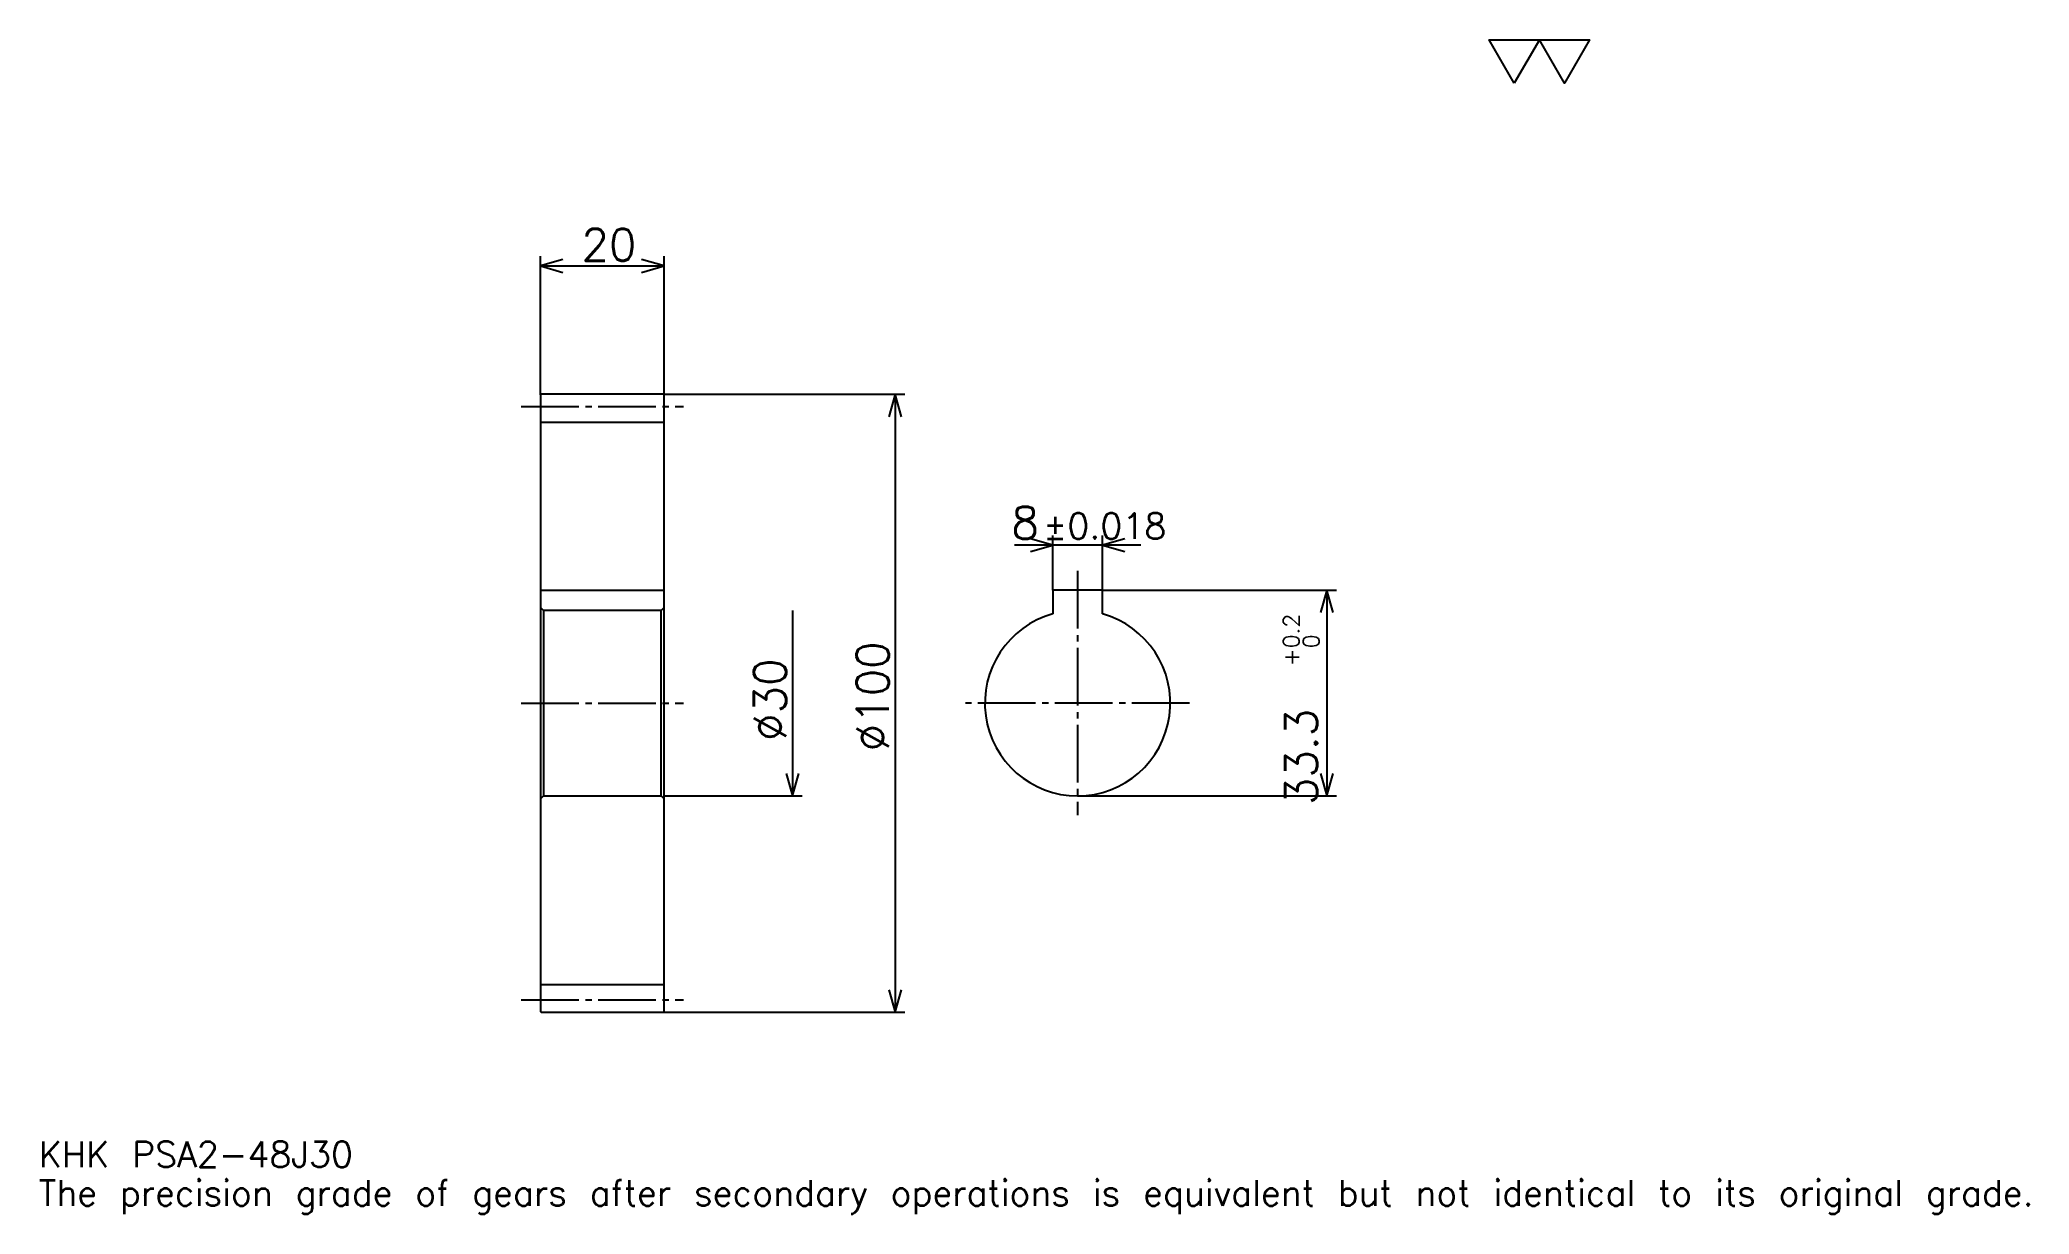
# Model space of a CAD drawing. Extents: x 11 to 332, y 4 to 194.
import ezdxf

# ---------------------------------------------------------------- set-up
doc = ezdxf.new("R2010")
doc.units = 0
doc.linetypes.add('DASHDOT', pattern=[12.45652, 9.342391, -1.038043, 1.038043, -1.038043])
doc.layers.get('0').update_dxf_attribs({"linetype": 'CONTINUOUS'})
doc.layers.add('DASHDOT', color=6, linetype='DASHDOT')
doc.styles.add('KANJI', font='TXT', dxfattribs={"bigfont": 'BIGFONT'})

msp = doc.modelspace()

# ---------------------------------------------------------------- linework, layer by layer
at = {"color": 5}
for p, q in [((91.570663, 136.502716), (91.570663, 158.820648)), ((111.570663, 136.502716), (111.570663, 158.820648)), ((91.570663, 157.26358), (111.570663, 157.26358)), ((91.570663, 136.40271), (91.570663, 136.502716)), ((111.470665, 136.502716), (111.570663, 136.502716)), ((111.570663, 136.502716), (150.497284, 136.502716)), ((111.570663, 136.40271), (111.570663, 136.502716)), ((148.940231, 136.502716), (148.940231, 36.502716)), ((174.472839, 104.802719), (174.472839, 113.626083)), ((182.472839, 104.802719), (182.472839, 113.626083)), ((188.701111, 112.069016), (168.244568, 112.069016)), ((182.472839, 104.802719), (220.36142, 104.802719)), ((218.804352, 104.802719), (218.804352, 71.502716)), ((132.331543, 101.502716), (132.331543, 71.502716)), ((111.570663, 71.502716), (133.888596, 71.502716)), ((178.472839, 71.502716), (220.36142, 71.502716)), ((111.470665, 36.502716), (111.570663, 36.502716)), ((111.570663, 36.502716), (150.497284, 36.502716))]:
    msp.add_line(p, q, dxfattribs=at)
at = {"color": 4}
for p, q in [((91.570663, 132.002716), (111.570663, 132.002716)), ((91.570663, 104.802719), (111.570663, 104.802719)), ((111.570663, 102.002716), (111.070663, 101.502716)), ((91.570663, 71.002716), (92.070663, 71.502716)), ((111.570663, 71.002716), (111.070663, 71.502716)), ((91.570663, 41.002716), (111.570663, 41.002716))]:
    msp.add_line(p, q, dxfattribs=at)
at = {"color": 7}
msp.add_lwpolyline([(249.130432, 186.847824), (245.082062, 193.86499), (261.275543, 193.86499), (257.227173, 186.847824), (253.178802, 193.86499), (249.130432, 186.847824)], dxfattribs=at)
at = {"color": 5}
for points in [[(95.203819, 158.301636), (91.570663, 157.26358), (95.203819, 156.225555)], [(107.937515, 156.225555), (111.570663, 157.26358), (107.937515, 158.301636)], [(149.978271, 132.869568), (148.940231, 136.502716), (147.902191, 132.869568)], [(170.839691, 111.030975), (174.472839, 112.069016), (170.839691, 113.107063)], [(186.105988, 113.107063), (182.472839, 112.069016), (186.105988, 111.030975)], [(219.842407, 101.169563), (218.804352, 104.802719), (217.766327, 101.169563)], [(131.293488, 75.135864), (132.331543, 71.502716), (133.369583, 75.135864)], [(217.766327, 75.135864), (218.804352, 71.502716), (219.842407, 75.135864)], [(147.902191, 40.135868), (148.940231, 36.502716), (149.978271, 40.135868)]]:
    msp.add_lwpolyline(points, dxfattribs=at)
at = {"color": 4}
for points in [[(91.570663, 71.002716), (91.570663, 36.602715), (91.670662, 36.502716), (111.470665, 36.502716), (111.570663, 36.602715), (111.570663, 136.40271), (111.470665, 136.502716), (91.670662, 136.502716), (91.570663, 136.40271), (91.570663, 71.002716)], [(182.472839, 100.959549), (182.472839, 104.802719), (174.472839, 104.802719), (174.472839, 100.959549)], [(91.570663, 102.002716), (92.070663, 101.502716), (92.070663, 71.502716), (111.070663, 71.502716), (111.070663, 101.502716), (92.070663, 101.502716)]]:
    msp.add_lwpolyline(points, dxfattribs=at)
msp.add_arc((178.472839, 86.502716), 15, 105.46601032, 74.53398968, dxfattribs=at)
at = {"layer": 'DASHDOT', "color": 7}
for p, q in [((88.456535, 134.502716), (114.684792, 134.502716)), ((178.472839, 107.916847), (178.472839, 68.388588)), ((88.456535, 86.502716), (114.684792, 86.502716)), ((196.586975, 86.502716), (160.358704, 86.502716)), ((88.456535, 38.502716), (114.684792, 38.502716))]:
    msp.add_line(p, q, dxfattribs=at)

# ---------------------------------------------------------------- texts
at = {"color": 7, "style": 'KANJI'}
for s, height, p in [('20', 5.190217, (98.197021, 158.094025)), ('8', 5.190217, (167.759201, 113.107063)), ('%%p0.018', 4.152174, (172.896881, 113.107063)), ('KHK PSA2-48J30', 4.152174, (10.380435, 11.418478)), ('The precision grade of gears after secondary operations is equivalent but not identical to its original grade.', 4.152174, (10.380435, 5.190217))]:
    msp.add_text(s, height=height, dxfattribs=at).set_placement(p)
for s, height, p in [('0.2', 2.595109, (214.340775, 95.395386)), ('0', 2.595109, (217.558716, 95.395386)), ('%%c100', 5.190217, (147.902191, 78.717392)), ('+', 2.595109, (214.340775, 92.488861)), ('%%c30', 5.190217, (131.293488, 80.404213)), ('33.3', 5.190217, (217.247284, 70.023544))]:
    msp.add_text(s, height=height, rotation=90, dxfattribs=at).set_placement(p)

doc.saveas('drawing.dxf')
